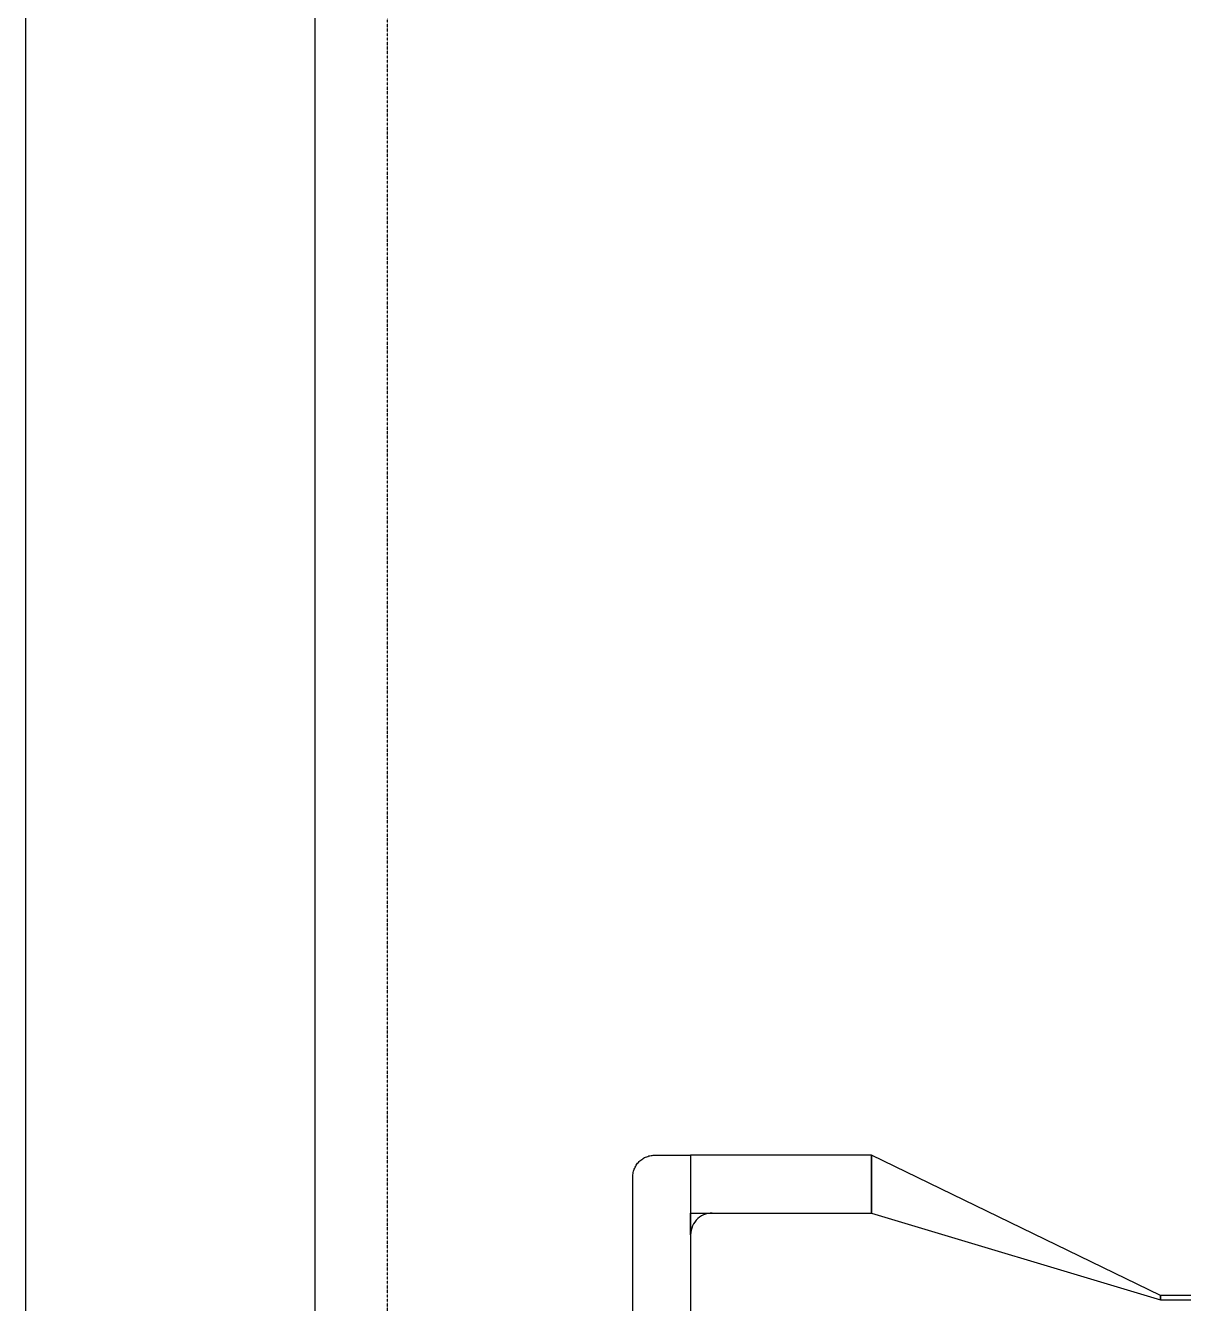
# Model space of a CAD drawing. Extents: x -3500 to 3500, y -3500 to 3500.
# Drawn here: x -3500 to -1898, y 0 to 1768 of the extents above; entities that cross this region are included whole.
import ezdxf

# ---------------------------------------------------------------- set-up
doc = ezdxf.new("R2010")
doc.units = 0
doc.linetypes.add('DOT', pattern=[0.2, 0, -0.2])
for name, color, linetype in [('BASEMETAL', 4, 'CONTINUOUS'), ('BUSMAIN', 3, 'CONTINUOUS'), ('DICEGRID', 3, 'CONTINUOUS'), ('FRAME', 8, 'CONTINUOUS')]:
    doc.layers.add(name, color=color, linetype=linetype)

# ---------------------------------------------------------------- blocks, each defined once
blk = doc.blocks.new('CHIP_XSEARCH')
at = {"layer": 'BUSMAIN'}
blk.add_lwpolyline([(840, 3325), (840, 3675), (840, 3676.6), (840.2, 3678.1), (840.4, 3679.7), (840.7, 3681.2), (841, 3682.8), (841.5, 3684.3), (842, 3685.8), (842.6, 3687.2), (843.3, 3688.6), (844, 3690), (844.8, 3691.3), (845.7, 3692.6), (846.7, 3693.9), (847.7, 3695.1), (848.8, 3696.2), (849.9, 3697.3), (851.1, 3698.3), (852.4, 3699.3), (853.7, 3700.2), (855, 3701), (856.4, 3701.7), (857.8, 3702.4), (859.2, 3703), (860.7, 3703.5), (862.2, 3704), (863.8, 3704.3), (865.3, 3704.6), (866.9, 3704.8), (868.4, 3705), (870, 3705), (920, 3705), (920, 3500), (920, 3295)], dxfattribs=at)
for points in [[(920, 3625), (1170, 3625), (1170, 3705), (920, 3705)], [(1170, 3625), (1570, 3505), (1570, 3511), (1170, 3705)], [(920, 3625), (950, 3625), (946.9, 3624.8), (943.8, 3624.3), (940.7, 3623.5), (937.8, 3622.4), (935, 3621), (932.4, 3619.3), (929.9, 3617.3), (927.7, 3615.1), (925.7, 3612.6), (924, 3610), (922.6, 3607.2), (921.5, 3604.3), (920.7, 3601.2), (920.2, 3598.1), (920, 3595)], [(1570, 3505), (5430, 3505), (5430, 3511), (1570, 3511)]]:
    blk.add_lwpolyline(points, close=True, dxfattribs=at)
at = {"layer": 'DICEGRID'}
blk.add_lwpolyline([(400, 200), (6600, 200), (6600, 6800), (400, 6800)], close=True, dxfattribs=at)
at = {"layer": 'FRAME'}
blk.add_lwpolyline([(0, 0), (7000, 0), (7000, 7000), (0, 7000)], close=True, dxfattribs=at)
at = {"layer": 'FRAME', "linetype": 'DOT'}
blk.add_lwpolyline([(500, 500), (6500, 500), (6500, 6500), (500, 6500)], close=True, dxfattribs=at)

msp = doc.modelspace()

# ---------------------------------------------------------------- block references
at = {"layer": 'BASEMETAL'}
msp.add_blockref('CHIP_XSEARCH', (-3500, -3500), dxfattribs=at)

doc.saveas('drawing.dxf')
